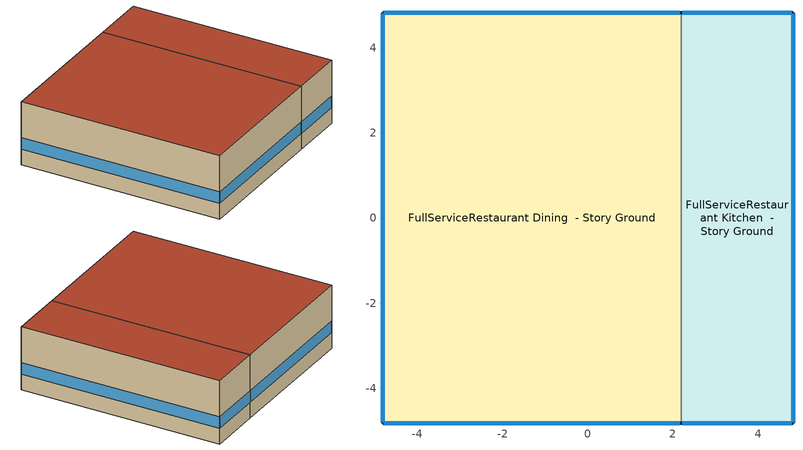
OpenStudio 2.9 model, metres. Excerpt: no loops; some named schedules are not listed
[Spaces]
FullServiceRestaurant Dining  - Story Ground
 floor ground: -4.82,-4.82 -4.82,4.82 2.19,4.82 2.19,-4.82 z0
 wall outside: 2.19,4.82 -4.82,4.82 -4.82,-4.82 2.19,-4.82 z0:3.05
 wall to FullServiceRestaurant Kitchen  - Story Ground: 2.19,-4.82 2.19,4.82 z0:3.05
 window: -4.82,4.79 -4.82,-4.79 / 2.16,4.82 -4.79,4.82 / -4.79,-4.82 2.16,-4.82 z0.76:1.31
 roof outside: 2.19,-4.82 2.19,4.82 -4.82,4.82 -4.82,-4.82 z3.05
FullServiceRestaurant Kitchen  - Story Ground
 floor ground: 2.19,-4.82 2.19,4.82 4.82,4.82 4.82,-4.82 z0
 wall outside: 2.19,-4.82 4.82,-4.82 4.82,4.82 2.19,4.82 z0:3.05
 window: 4.79,4.82 2.22,4.82 / 2.22,-4.82 4.79,-4.82 z0.76:1.32; 4.82,-4.79 4.82,4.79 z0.76:1.31
 roof outside: 4.82,-4.82 4.82,4.82 2.19,4.82 2.19,-4.82 z3.05
[Site]
Greeley Weld Co_CO_USA: Latitude {deg}=40.44; Longitude {deg}=-104.62; Time Zone {hr}=-7; Elevation {m}=1417; Terrain=City
[Site:WaterMainsTemperature]
Calculation Method=Correlation; Annual Average Outdoor Air Temperature {C}=8.30083; Maximum Difference In Monthly Average Outdoor Air Temperatures {deltaC}=28.37
[SizingPeriod:DesignDay] Daily Dry-Bulb Temperature Range {deltaC}=17.5; Barometric Pressure {Pa}=85421; Wind Speed {m/s}=3.5; Wind Direction {deg}=140; Sky Clearness=0; Rain Indicator=0; Snow Indicator=0; Day of Month=21; Month=7; Day Type=SummerDesignDay; Daylight Saving Time Indicator=0; Dry-Bulb Temperature Range Modifier Type=DefaultMultipliers; Solar Model Indicator=ASHRAETau; ASHRAE Taub=0.324; ASHRAE Taud=2.398
Name | Maximum Dry-Bulb Temperature {C} | Humidity Indicating Conditions at Maximum Dry-Bulb | Humidity Indicating Type
Greeley Weld Co Ann Clg .4% Condns DB=>MWB 1 | 35.2 | 16.8 | Wetbulb
Greeley Weld Co Ann Clg .4% Condns WB=>MDB 1 | 29.1 | 19.5 | Wetbulb
Greeley Weld Co Ann Clg 1% Condns DB=>MWB 1 | 33 | 16.7 | Wetbulb
Greeley Weld Co Ann Clg 2% Condns DP=>MDB 1 | 22 | 14.4 | Dewpoint
[ClimateZones]
Climate Zone Institution Name 1=ASHRAE; Climate Zone Document Name 1=ANSI/ASHRAE Standard 169; Climate Zone Document Year 1=2006; Climate Zone Value 1=ASHRAE 169-2013-5B
[Building]
ComStock DOE Ref Pre-1980|FullServiceRestaurant: Default Construction Set=Res ComStock DOE Ref Pre-1980 - FullSrvRest - ASHRAE 169-2013-5B; Default Schedule Set=Building Default Schedule Set; Standards Building Type=FullServiceRestaurant
[Site:GroundTemperature:FCfactorMethod]
January Ground Temperature {C}=7.1; February Ground Temperature {C}=3; March Ground Temperature {C}=-1; April Ground Temperature {C}=0.8; May Ground Temperature {C}=-0.2; June Ground Temperature {C}=4.8; July Ground Temperature {C}=6.1; August Ground Temperature {C}=13.7; September Ground Temperature {C}=22.2; October Ground Temperature {C}=22.7; November Ground Temperature {C}=21.7; December Ground Temperature {C}=18.5
[DefaultConstructionSet]
Res ComStock DOE Ref Pre-1980 - FullSrvRest - ASHRAE 169-2013-5B: Default Exterior Surface Constructions=Default Surface Constructions 1; Default Interior Surface Constructions=Default Surface Constructions 2; Default Ground Contact Surface Constructions=Default Surface Constructions 3; Default Exterior SubSurface Constructions=Default Sub Surface Constructions 1; Default Interior SubSurface Constructions=Default Sub Surface Constructions 2; Interior Partition Construction=Typical Interior Partition
[DefaultSurfaceConstructions]
Name | Floor Construction | Wall Construction | Roof Ceiling Construction
Default Surface Constructions 1 | Typical Insulated Exterior Mass Floor | Typical Insulated Steel Framed Exterior Wall R-6.21 | Typical IEAD Roof R-13.16
Default Surface Constructions 2 | Typical Interior Floor | Typical Interior Wall | Typical Interior Ceiling
Default Surface Constructions 3 | ext-slab | Typical Insulated Basement Mass Wall
[Construction]
Typical Insulated Exterior Mass Floor: 4 in. Normalweight Concrete Floor, Typical Carpet Pad
Typical Insulated Steel Framed Exterior Wall R-6.21: 25mm Stucco, 5/8 in. Gypsum Board, Typical Insulation R-4.03, 5/8 in. Gypsum Board
Typical IEAD Roof R-13.16: Roof Membrane, Typical Insulation R-12.04, Metal Roof Surface
Typical Interior Floor: 100mm Normalweight concrete floor, CP02 CARPET PAD
Typical Interior Wall: G01 13mm gypsum board, G01 13mm gypsum board
Typical Interior Ceiling: CP02 CARPET PAD, 100mm Normalweight concrete floor
ext-slab: 6 in. Normalweight Concrete Floor
Typical Insulated Basement Mass Wall: 8 in. Concrete Block Basement Wall
U 0.62 SHGC 0.41 Simple Glazing Window U-0.62 SHGC 0.41: U 0.62 SHGC 0.41 Simple Glazing U-1.23 SHGC 0.41
U 0.62 SHGC 0.41 Simple Glazing Window U-0.62 SHGC 0.41 1: U 0.62 SHGC 0.41 Simple Glazing U-1.23 SHGC 0.41 1
Typical Insulated Metal Door: F08 Metal surface, Typical Insulation
U 0.88 SHGC 0.16 Sgl Ref-A-L Clr 6mm: REF A CLEAR LO 6MM
Typical Overhead Door: Typical Insulation
Typical Interior Window: Clear 3mm
Typical Interior Door; Typical Interior Partition: G05 25mm wood
[Material:NoMass] Roughness=Smooth; Thermal Absorptance=0.9; Solar Absorptance=0.7
Name | Thermal Resistance {m2-K/W} | Visible Absorptance
Typical Insulation R-4.03 | 0.710131 | 0.7
Typical Carpet Pad; CP02 CARPET PAD | 0.21648 | 0.8
Typical Insulation R-12.04 | 2.12048 | 0.7
Typical Insulation | 0.0282222 | 0.7
[Material] Thermal Absorptance=0.9
Name | Roughness | Thickness {m} | Conductivity {W/m-K} | Density {kg/m3} | Specific Heat {J/kg-K} | Solar Absorptance | Visible Absorptance
4 in. Normalweight Concrete Floor | MediumRough | 0.1016 | 2.31 | 2322 | 832 | 0.7 | 0.7
25mm Stucco | Smooth | 0.0254 | 0.72 | 1856 | 840 | 0.7 | 0.7
5/8 in. Gypsum Board | MediumSmooth | 0.0159 | 0.16 | 800 | 1090 | 0.7 | 0.7
Roof Membrane | VeryRough | 0.0095 | 0.16 | 1121.29 | 1460 | 0.7 | 0.7
Metal Roof Surface; F08 Metal surface | Smooth | 0.0008 | 45.28 | 7824 | 500 | 0.7 | 0.7
100mm Normalweight concrete floor | MediumRough | 0.1016 | 2.31045 | 2322 | 832.557 | 0.7 | 0.7
G01 13mm gypsum board | Smooth | 0.0127 | 0.160031 | 800.001 | 1090.73 | 0.7 | 0.5
6 in. Normalweight Concrete Floor | MediumRough | 0.1524 | 2.31 | 2322 | 832 | 0.7 | 0.7
8 in. Concrete Block Basement Wall | MediumRough | 0.2032 | 1.326 | 1842 | 912 | 0.7 | 0.7
G05 25mm wood | MediumSmooth | 0.0254 | 0.15 | 608 | 1630 | 0.5 | 0.5
[DefaultSubSurfaceConstructions]
Name | Fixed Window Construction | Operable Window Construction | Door Construction | Glass Door Construction | Overhead Door Construction | Tubular Daylight Dome Construction | Tubular Daylight Diffuser Construction
Default Sub Surface Constructions 1 | U 0.62 SHGC 0.41 Simple Glazing Window U-0.62 SHGC 0.41 | U 0.62 SHGC 0.41 Simple Glazing Window U-0.62 SHGC 0.41 1 | Typical Insulated Metal Door | U 0.88 SHGC 0.16 Sgl Ref-A-L Clr 6mm | Typical Overhead Door | Typical Interior Window | Typical Interior Window
Default Sub Surface Constructions 2 | Typical Interior Window | Typical Interior Window | Typical Interior Door
[WindowMaterial:SimpleGlazingSystem] U-Factor {W/m2-K}=7; Solar Heat Gain Coefficient=0.41; Visible Transmittance=0.32
U 0.62 SHGC 0.41 Simple Glazing U-1.23 SHGC 0.41; U 0.62 SHGC 0.41 Simple Glazing U-1.23 SHGC 0.41 1
[WindowMaterial:Glazing] Optical Data Type=SpectralAverage; Infrared Transmittance at Normal Incidence=0; Front Side Infrared Hemispherical Emissivity=0.84; Conductivity {W/m-K}=0.9; Dirt Correction Factor for Solar and Visible Transmittance=1; Solar Diffusing=No
Name | Thickness {m} | Solar Transmittance at Normal Incidence | Front Side Solar Reflectance at Normal Incidence | Back Side Solar Reflectance at Normal Incidence | Visible Transmittance at Normal Incidence | Front Side Visible Reflectance at Normal Incidence | Back Side Visible Reflectance at Normal Incidence | Back Side Infrared Hemispherical Emissivity
REF A CLEAR LO 6MM | 0.006 | 0.066 | 0.341 | 0.493 | 0.08 | 0.41 | 0.37 | 0.4
Clear 3mm | 0.003 | 0.837 | 0.075 | 0.075 | 0.898 | 0.081 | 0.081 | 0.84
[SpaceType] Standards Building Type=FullServiceRestaurant
Name | Default Schedule Set | Design Specification Outdoor Air Object | Standards Space Type
FullServiceRestaurant Kitchen - ComStock DOE Ref Pre-1980 | FullServiceRestaurant Kitchen Schedule Set | FullServiceRestaurant Kitchen Ventilation | Kitchen
FullServiceRestaurant Dining - ComStock DOE Ref Pre-1980 | FullServiceRestaurant Dining Schedule Set | FullServiceRestaurant Dining Ventilation | Dining
[BuildingStory]
Story Ground: Nominal Z Coordinate {m}=0; Nominal Floor to Floor Height {m}=3.048
[Space] Building Story=Story Ground
Name | Space Type | Thermal Zone
FullServiceRestaurant Dining  - Story Ground | FullServiceRestaurant Dining - ComStock DOE Ref Pre-1980 | Zone FullServiceRestaurant Dining  - Story Ground
FullServiceRestaurant Kitchen  - Story Ground | FullServiceRestaurant Kitchen - ComStock DOE Ref Pre-1980 | Zone FullServiceRestaurant Kitchen  - Story Ground
[ThermalZone] Multiplier=1; Use Ideal Air Loads=No
Name | Thermostat
Zone FullServiceRestaurant Dining  - Story Ground | FullServiceRestaurant Dining - ComStock DOE Ref Pre-1980 Thermostat
Zone FullServiceRestaurant Kitchen  - Story Ground | FullServiceRestaurant Kitchen - ComStock DOE Ref Pre-1980 Thermostat
[People:Definition] Number of People Calculation Method=People/Area; Fraction Radiant=0.3
Name | People per Space Floor Area {person/m2}
FullServiceRestaurant Dining People Definition | 0.721182
FullServiceRestaurant Kitchen People Definition | 0.0538196
[People] Work Efficiency Schedule=Work Efficiency Schedule; Clothing Insulation Schedule=Clothing Schedule; Air Velocity Schedule=Air Velocity Schedule; Multiplier=1
Name | People Definition | Space or SpaceType
FullServiceRestaurant Dining People | FullServiceRestaurant Dining People Definition | FullServiceRestaurant Dining - ComStock DOE Ref Pre-1980
FullServiceRestaurant Kitchen People | FullServiceRestaurant Kitchen People Definition | FullServiceRestaurant Kitchen - ComStock DOE Ref Pre-1980
[Lights:Definition] Design Level Calculation Method=Watts/Area; Fraction Radiant=0.7; Fraction Visible=0.2; Return Air Fraction=0
Name | Watts per Space Floor Area {W/m2}
FullServiceRestaurant Dining Lights Definition | 28.7073
FullServiceRestaurant Kitchen Lights Definition | 17.1792
[Lights] Fraction Replaceable=1
Name | Lights Definition | Space or SpaceType
FullServiceRestaurant Dining Lights | FullServiceRestaurant Dining Lights Definition | FullServiceRestaurant Dining - ComStock DOE Ref Pre-1980
FullServiceRestaurant Kitchen Lights | FullServiceRestaurant Kitchen Lights Definition | FullServiceRestaurant Kitchen - ComStock DOE Ref Pre-1980
[ElectricEquipment:Definition] Design Level Calculation Method=Watts/Area; Fraction Latent=0.25; Fraction Radiant=0.3
Name | Watts per Space Floor Area {W/m2} | Fraction Lost
FullServiceRestaurant Dining Elec Equip Definition | 16.175 | 0
FullServiceRestaurant Kitchen Elec Equip Definition | 101.094 | 0.2
[ElectricEquipment]
Name | Electric Equipment Definition | Space or SpaceType
FullServiceRestaurant Dining Elec Equip | FullServiceRestaurant Dining Elec Equip Definition | FullServiceRestaurant Dining - ComStock DOE Ref Pre-1980
FullServiceRestaurant Kitchen Elec Equip | FullServiceRestaurant Kitchen Elec Equip Definition | FullServiceRestaurant Kitchen - ComStock DOE Ref Pre-1980
[DesignSpecification:OutdoorAir] Outdoor Air Method=Sum
Name | Outdoor Air Flow per Person {m3/s-person} | Outdoor Air Flow per Floor Area {m3/s-m2}
FullServiceRestaurant Dining Ventilation | 0.00943895
FullServiceRestaurant Kitchen Ventilation |  | 0.0023876
[DefaultScheduleSet]
Name | Number of People Schedule | People Activity Level Schedule | Lighting Schedule | Electric Equipment Schedule | Infiltration Schedule | Gas Equipment Schedule | Hours of Operation Schedule
FullServiceRestaurant Dining Schedule Set | FullServiceRestaurant Bldg Occ | FullServiceRestaurant Activity | FoodService_Restaurant BLDG_LIGHT_EndUseData | FoodService_Restaurant BLDG_EQUIP_EndUseData | FullServiceRestaurant Infil Half On
FullServiceRestaurant Kitchen Schedule Set | FullServiceRestaurant Bldg Occ | FullServiceRestaurant Activity | FoodService_Restaurant BLDG_LIGHT_EndUseData | FoodService_Restaurant BLDG_EQUIP_EndUseData | FullServiceRestaurant Infil Half On | FullServiceRestaurant Gas Equip
Building Default Schedule Set |  |  |  |  |  |  | Building Hours of Operation NonResidential
[GasEquipment:Definition]
FullServiceRestaurant Kitchen Gas Equip Definition: Design Level Calculation Method=Watts/Area; Watts per Space Floor Area {W/m2}=1194.8; Fraction Latent=0.1; Fraction Radiant=0.2; Fraction Lost=0.7
[GasEquipment]
FullServiceRestaurant Kitchen Gas Equip: Gas Equipment Definition=FullServiceRestaurant Kitchen Gas Equip Definition; Space or SpaceType=FullServiceRestaurant Kitchen - ComStock DOE Ref Pre-1980
[SpaceInfiltration:DesignFlowRate] Schedule=Always On Discrete; Design Flow Rate Calculation Method=Flow/ExteriorArea; Constant Term Coefficient=0; Temperature Term Coefficient=0; Velocity Term Coefficient=0.224; Velocity Squared Term Coefficient=0
Name | Space or SpaceType | Flow per Exterior Surface Area {m3/s-m2}
FullServiceRestaurant Dining  - Story Ground Infiltration | FullServiceRestaurant Dining  - Story Ground | 0.000529307
FullServiceRestaurant Kitchen  - Story Ground Infiltration | FullServiceRestaurant Kitchen  - Story Ground | 0.000657982
[Exterior:Lights:Definition]
Name | Design Level {W}
Parking Areas and Drives Def (W/ft^2) | 0.18
Building Facades Def (W/ft^2) | 0.25
Main Entries Def (W/ft) | 30
Other Doors Def (W/ft) | 25
[Exterior:Lights] Schedule=Always On Discrete; Control Option=AstronomicalClock
Name | Exterior Lights Definition | Multiplier
Parking Areas and Drives | Parking Areas and Drives Def (W/ft^2) | 4050
Building Facades | Building Facades Def (W/ft^2) | 1264.91
Main Entries | Main Entries Def (W/ft) | 8
Other Doors | Other Doors Def (W/ft) | 1.2
[ZoneMixing]
Zone Mixing 1: Zone=Zone FullServiceRestaurant Kitchen  - Story Ground; Schedule=RestaurantSitDown Kitchen_Exhaust_SCH; Design Flow Rate Calculation Method=Flow/Zone; Design Flow Rate {m3/s}=0.0841489; Source Zone=Zone FullServiceRestaurant Dining  - Story Ground
[ThermostatSetpoint:DualSetpoint]
Name | Heating Setpoint Temperature Schedule | Cooling Setpoint Temperature Schedule
FullServiceRestaurant Dining - ComStock DOE Ref Pre-1980 Thermostat | FullServiceRestaurant_Enduse HtgSetp | FullServiceRestaurant_Enduse ClgSetp
FullServiceRestaurant Kitchen - ComStock DOE Ref Pre-1980 Thermostat | FullServiceRestaurant HtgSetp Kitchen | FullServiceRestaurant ClgSetp Kitchen
[Schedule:Ruleset]
Name | Default Day Schedule | Summer Design Day Schedule | Winter Design Day Schedule
Clothing Schedule | Clothing Schedule Default Winter Clothes
Air Velocity Schedule | Air Velocity Schedule Default
Work Efficiency Schedule | Work Efficiency Schedule Default
FullServiceRestaurant Bldg Occ | FullServiceRestaurant Bldg Occ Default | FullServiceRestaurant Bldg Occ Summer Design Day | FullServiceRestaurant Bldg Occ Winter Design Day
FullServiceRestaurant Activity | FullServiceRestaurant Activity Default | FullServiceRestaurant Activity Summer Design Day | FullServiceRestaurant Activity Winter Design Day
FoodService_Restaurant BLDG_LIGHT_EndUseData | Schedule Day 5 | FoodService_Restaurant BLDG_LIGHT_EndUseData Summer Design Day | FoodService_Restaurant BLDG_LIGHT_EndUseData Winter Design Day
FoodService_Restaurant BLDG_EQUIP_EndUseData | Schedule Day 8 | FoodService_Restaurant BLDG_EQUIP_EndUseData Summer Design Day | FoodService_Restaurant BLDG_EQUIP_EndUseData Winter Design Day
FullServiceRestaurant Infil Half On | FullServiceRestaurant Infil Half On Default | FullServiceRestaurant Infil Half On Summer Design Day | FullServiceRestaurant Infil Half On Winter Design Day
FullServiceRestaurant Gas Equip | FullServiceRestaurant Gas Equip Default | FullServiceRestaurant Gas Equip Summer Design Day | FullServiceRestaurant Gas Equip Winter Design Day
RestaurantSitDown Kitchen_Exhaust_SCH | RestaurantSitDown Kitchen_Exhaust_SCH Default | RestaurantSitDown Kitchen_Exhaust_SCH Summer Design Day | RestaurantSitDown Kitchen_Exhaust_SCH Winter Design Day
FullServiceRestaurant_Enduse HtgSetp | FullServiceRestaurant_Enduse HtgSetp Default | FullServiceRestaurant_Enduse HtgSetp Summer Design Day | FullServiceRestaurant_Enduse HtgSetp Winter Design Day
FullServiceRestaurant_Enduse ClgSetp | FullServiceRestaurant_Enduse ClgSetp Default | FullServiceRestaurant_Enduse ClgSetp Summer Design Day | FullServiceRestaurant_Enduse ClgSetp Winter Design Day
FullServiceRestaurant HtgSetp Kitchen | FullServiceRestaurant HtgSetp Kitchen Default | FullServiceRestaurant HtgSetp Kitchen Summer Design Day | FullServiceRestaurant HtgSetp Kitchen Winter Design Day
FullServiceRestaurant ClgSetp Kitchen | FullServiceRestaurant ClgSetp Kitchen Default | FullServiceRestaurant ClgSetp Kitchen Summer Design Day | FullServiceRestaurant ClgSetp Kitchen Winter Design Day
Building Hours of Operation NonResidential | Building Hours of Operation NonResidential Default | Building Hours of Operation NonResidential Summer Design Day | Building Hours of Operation NonResidential Winter Design Day
[Schedule:Day]
Clothing Schedule Default Winter Clothes; FullServiceRestaurant Bldg Occ Summer Design Day; FoodService_Restaurant BLDG_LIGHT_EndUseData Summer Design Day; FoodService_Restaurant BLDG_EQUIP_EndUseData Summer Design Day; Building Hours of Operation NonResidential Winter Design Day; Building Hours of Operation NonResidential Summer Design Day: 24, 0, 1
Air Velocity Schedule Default: 24, 0, 0.2
Work Efficiency Schedule Default; FullServiceRestaurant Bldg Occ Winter Design Day; FoodService_Restaurant BLDG_LIGHT_EndUseData Winter Design Day; FoodService_Restaurant BLDG_EQUIP_EndUseData Winter Design Day; FullServiceRestaurant Gas Equip Winter Design Day: 24, 0, 0
FullServiceRestaurant Bldg Occ Default: Yes, 3, 45, 0, 3, 54, 0.00833333, 4, 4, 0.0166667, 4, 15, 0.025, 4, 25, 0.0333333, 4, 35, 0.0416667, 4, 45, 0.05, 4, 55, 0.0583333, 5, 5, 0.0666667, 5, 15, 0.075, 5, 25, 0.0833333, 5, 35, 0.0916667, 5, 45, 0.1, 5, 55, 0.15, 6, 5, 0.2, 6, 15, 0.25, 6, 25, 0.3, 6, 35, 0.35, 6, 45, 0.4, 8, 45, 0.4, 8, 54, 0.346667, 9, 4, 0.293333, 9, 14, 0.24, 9, 22, 0.2, 9, 32, 0.58, 9, 42, 0.66, 9, 52, 0.74, 10, 0, 0.8, 10, 9, 0.783333, 10, 19, 0.766667, 10, 29, 0.75, 10, 39, 0.733333, 10, 49, 0.716667, 10, 59, 0.7, 11, 0, 0.7, 11, 9, 0.65, 11, 19, 0.6, 11, 29, 0.55, 11, 39, 0.5, 11, 49, 0.45, 11, 59, 0.4, 12, 0, 0.4, 12, 9, 0.366667, 12, 19, 0.333333, 12, 29, 0.3, 12, 39, 0.266667, 12, 49, 0.233333, 12, 59, 0.2, 13, 0, 0.2, 13, 9, 0.208333, 13, 19, 0.216667, 13, 29, 0.225, 13, 39, 0.233333, 13, 49, 0.241667, 13, 59, 0.25, 14, 0, 0.25, 14, 9, 0.291667, 14, 19, 0.333333, 14, 29, 0.375, 14, 39, 0.416667, 14, 49, 0.458333, 14, 59, 0.5, 15, 0, 0.5, 15, 9, 0.55, 15, 19, 0.6, 15, 29, 0.65, 15, 39, 0.7, 15, 49, 0.75, 15, 59, 0.8, 16, 0, 0.8, 16, 15, 0.8, 16, 25, 0.75, 16, 35, 0.7, 16, 45, 0.65, 16, 55, 0.6, 17, 5, 0.55, 17, 15, 0.5, 17, 25, 0.475, 17, 35, 0.45, 17, 45, 0.425, 17, 55, 0.4, 18, 5, 0.375, 18, 15, 0.35, 18, 25, 0.325, 18, 35, 0.3, 18, 45, 0.275, 18, 55, 0.25, 19, 5, 0.225, 19, 15, 0.2, 19, 25, 0.175, 19, 35, 0.15, 19, 45, 0.125, 19, 55, 0.1, 20, 5, 0.075, 20, 15, 0.05, 20, 25, 0.0416667, 20, 35, 0.0333333, 20, 45, 0.025, 20, 55, 0.0166667, 21, 5, 0.00833333, 21, 15, 0, 24, 0, 0
FullServiceRestaurant Bldg Occ Sat Day: Yes, 4, 45, 0, 4, 55, 0.00833333, 5, 5, 0.0166667, 5, 15, 0.025, 5, 25, 0.0333333, 5, 35, 0.0416667, 5, 45, 0.05, 5, 55, 0.125, 6, 5, 0.2, 6, 15, 0.275, 6, 25, 0.35, 6, 35, 0.425, 6, 45, 0.5, 7, 45, 0.5, 7, 55, 0.483333, 8, 5, 0.466667, 8, 15, 0.45, 8, 24, 0.433333, 8, 34, 0.416667, 8, 44, 0.4, 8, 45, 0.4, 8, 54, 0.351515, 9, 4, 0.30303, 9, 14, 0.254545, 9, 24, 0.206061, 9, 26, 0.2, 9, 36, 0.462121, 9, 46, 0.474242, 9, 56, 0.486364, 10, 6, 0.498485, 10, 7, 0.5, 11, 7, 0.5, 11, 17, 0.475, 11, 27, 0.45, 11, 37, 0.425, 11, 47, 0.4, 11, 57, 0.375, 12, 7, 0.35, 12, 17, 0.341667, 12, 27, 0.333333, 12, 37, 0.325, 12, 47, 0.316667, 12, 57, 0.308333, 13, 7, 0.3, 15, 7, 0.3, 15, 17, 0.366667, 15, 27, 0.433333, 15, 37, 0.5, 15, 47, 0.566667, 15, 57, 0.633333, 16, 7, 0.7, 16, 17, 0.748485, 16, 27, 0.79697, 16, 37, 0.845455, 16, 47, 0.893939, 16, 48, 0.9, 16, 58, 0.687879, 17, 8, 0.675758, 17, 18, 0.663636, 17, 28, 0.651515, 17, 30, 0.65, 17, 40, 0.633333, 17, 50, 0.616667, 18, 0, 0.6, 18, 10, 0.583333, 18, 20, 0.566667, 18, 30, 0.55, 18, 40, 0.516667, 18, 50, 0.483333, 19, 0, 0.45, 19, 10, 0.416667, 19, 20, 0.383333, 19, 30, 0.35, 19, 40, 0.3, 19, 50, 0.25, 20, 0, 0.2, 20, 10, 0.15, 20, 20, 0.1, 20, 30, 0.05, 20, 40, 0.0416667, 20, 50, 0.0333333, 21, 0, 0.025, 21, 10, 0.0166667, 21, 20, 0.00833333, 21, 30, 0, 24, 0, 0
FullServiceRestaurant Activity Default: Yes, 24, 0, 120
FullServiceRestaurant Activity Winter Design Day; FullServiceRestaurant Activity Summer Design Day: 24, 0, 120
Schedule Day 5: Yes, 0, 10, 0.460129, 0, 20, 0.437258, 0, 30, 0.414388, 0, 40, 0.398458, 0, 49, 0.382528, 0, 59, 0.366598, 1, 9, 0.350668, 1, 19, 0.334738, 1, 30, 0.318808, 1, 40, 0.311552, 1, 50, 0.304295, 2, 0, 0.297039, 2, 9, 0.289782, 2, 19, 0.282526, 2, 29, 0.27527, 2, 30, 0.27527, 2, 39, 0.272114, 2, 49, 0.268958, 2, 59, 0.265803, 3, 9, 0.262647, 3, 19, 0.259491, 3, 29, 0.256336, 3, 30, 0.256336, 3, 39, 0.258053, 3, 49, 0.259771, 3, 59, 0.261488, 4, 9, 0.263206, 4, 19, 0.264924, 4, 30, 0.266641, 4, 40, 0.268146, 4, 50, 0.269651, 5, 0, 0.271156, 5, 10, 0.27266, 5, 20, 0.274165, 5, 30, 0.27567, 5, 40, 0.279704, 5, 50, 0.283737, 6, 0, 0.287771, 6, 10, 0.291804, 6, 20, 0.295838, 6, 30, 0.299872, 6, 40, 0.318125, 6, 50, 0.336378, 7, 0, 0.354631, 7, 10, 0.372884, 7, 20, 0.391137, 7, 30, 0.409391, 7, 40, 0.430604, 7, 50, 0.451818, 8, 0, 0.473031, 8, 9, 0.494245, 8, 19, 0.515459, 8, 29, 0.536672, 8, 30, 0.536672, 8, 39, 0.555146, 8, 49, 0.573619, 8, 59, 0.592093, 9, 9, 0.610566, 9, 19, 0.629039, 9, 29, 0.647513, 9, 30, 0.647513, 9, 39, 0.659585, 9, 49, 0.671656, 9, 59, 0.683728, 10, 9, 0.695799, 10, 19, 0.707871, 10, 29, 0.719943, 10, 30, 0.719943, 10, 39, 0.724999, 10, 49, 0.730056, 10, 59, 0.735112, 11, 9, 0.740169, 11, 19, 0.745226, 11, 29, 0.750282, 11, 30, 0.750282, 11, 39, 0.750858, 11, 49, 0.751433, 11, 59, 0.752009, 12, 9, 0.752585, 12, 19, 0.75316, 12, 29, 0.753736, 12, 30, 0.753736, 12, 39, 0.75395, 12, 49, 0.754164, 12, 59, 0.754377, 13, 9, 0.754591, 13, 19, 0.754805, 13, 29, 0.755019, 13, 30, 0.755019, 13, 39, 0.755089, 13, 49, 0.755159, 13, 59, 0.755229, 14, 9, 0.755299, 14, 19, 0.755369, 14, 29, 0.755439, 14, 30, 0.755439, 14, 39, 0.75524, 14, 49, 0.755041, 14, 59, 0.754842, 15, 9, 0.754643, 15, 19, 0.754444, 15, 29, 0.754245, 15, 30, 0.754245, 15, 39, 0.754303, 15, 49, 0.75436, 15, 59, 0.754418, 16, 9, 0.754476, 16, 19, 0.754534, 16, 30, 0.754592, 16, 40, 0.754518, 16, 50, 0.754444, 17, 0, 0.75437, 17, 10, 0.754296, 17, 20, 0.754223, 17, 30, 0.754149, 17, 40, 0.756577, 17, 50, 0.759005, 18, 0, 0.761434, 18, 10, 0.763862, 18, 20, 0.76629, 18, 30, 0.768719, 18, 40, 0.768767, 18, 50, 0.768815, 19, 0, 0.768863, 19, 10, 0.768911, 19, 20, 0.768959, 19, 30, 0.769007, 19, 40, 0.768142, 19, 50, 0.767278, 20, 0, 0.766413, 20, 10, 0.765548, 20, 20, 0.764683, 20, 30, 0.763818, 20, 40, 0.760138, 20, 50, 0.756458, 21, 0, 0.752779, 21, 10, 0.749099, 21, 20, 0.745419, 21, 30, 0.741739, 21, 40, 0.731264, 21, 50, 0.720788, 22, 0, 0.710313, 22, 10, 0.699838, 22, 20, 0.689363, 22, 30, 0.678887, 22, 40, 0.657675, 22, 50, 0.636462, 23, 0, 0.61525, 23, 10, 0.594037, 23, 20, 0.572824, 23, 30, 0.551612, 23, 40, 0.528741, 23, 50, 0.50587, 24, 0, 0.483
Schedule Day 8: Yes, 0, 10, 0.69577, 0, 20, 0.693885, 0, 30, 0.692, 0, 40, 0.695217, 0, 49, 0.698433, 0, 59, 0.70165, 1, 9, 0.704867, 1, 19, 0.708083, 1, 30, 0.7113, 1, 40, 0.710717, 1, 50, 0.710133, 2, 0, 0.70955, 2, 9, 0.708967, 2, 19, 0.708383, 2, 29, 0.7078, 2, 30, 0.7078, 2, 39, 0.704283, 2, 49, 0.700767, 2, 59, 0.69725, 3, 9, 0.693733, 3, 19, 0.690217, 3, 29, 0.6867, 3, 30, 0.6867, 3, 39, 0.680183, 3, 49, 0.673667, 3, 59, 0.66715, 4, 9, 0.660633, 4, 19, 0.654117, 4, 30, 0.6476, 4, 40, 0.638583, 4, 50, 0.629567, 5, 0, 0.62055, 5, 10, 0.611533, 5, 20, 0.602517, 5, 30, 0.5935, 5, 40, 0.582717, 5, 50, 0.571933, 6, 0, 0.56115, 6, 10, 0.550367, 6, 20, 0.539583, 6, 30, 0.5288, 6, 40, 0.518367, 6, 50, 0.507933, 7, 0, 0.4975, 7, 10, 0.487067, 7, 20, 0.476633, 7, 30, 0.4662, 7, 40, 0.4605, 7, 50, 0.4548, 8, 0, 0.4491, 8, 9, 0.4434, 8, 19, 0.4377, 8, 29, 0.432, 8, 30, 0.432, 8, 39, 0.42915, 8, 49, 0.4263, 8, 59, 0.42345, 9, 9, 0.4206, 9, 19, 0.41775, 9, 29, 0.4149, 9, 30, 0.4149, 10, 30, 0.4149, 10, 39, 0.416517, 10, 49, 0.418133, 10, 59, 0.41975, 11, 9, 0.421367, 11, 19, 0.422983, 11, 29, 0.4246, 11, 30, 0.4246, 11, 39, 0.43025, 11, 49, 0.4359, 11, 59, 0.44155, 12, 9, 0.4472, 12, 19, 0.45285, 12, 29, 0.4585, 12, 30, 0.4585, 12, 39, 0.463683, 12, 49, 0.468867, 12, 59, 0.47405, 13, 9, 0.479233, 13, 19, 0.484417, 13, 29, 0.4896, 13, 30, 0.4896, 13, 39, 0.494733, 13, 49, 0.499867, 13, 59, 0.505, 14, 9, 0.510133, 14, 19, 0.515267, 14, 29, 0.5204, 14, 30, 0.5204, 14, 39, 0.527383, 14, 49, 0.534367, 14, 59, 0.54135, 15, 9, 0.548333, 15, 19, 0.555317, 15, 29, 0.5623, 15, 30, 0.5623, 15, 39, 0.573617, 15, 49, 0.584933, 15, 59, 0.59625, 16, 9, 0.607567, 16, 19, 0.618883, 16, 30, 0.6302, 16, 40, 0.640967, 16, 50, 0.651733, 17, 0, 0.6625, 17, 10, 0.673267, 17, 20, 0.684033, 17, 30, 0.6948, 17, 40, 0.704567, 17, 50, 0.714333, 18, 0, 0.7241, 18, 10, 0.733867, 18, 20, 0.743633, 18, 30, 0.7534, 18, 40, 0.755117, 18, 50, 0.756833, 19, 0, 0.75855, 19, 10, 0.760267, 19, 20, 0.761983, 19, 30, 0.7637, 19, 40, 0.76335, 19, 50, 0.763, 20, 0, 0.76265, 20, 10, 0.7623, 20, 20, 0.76195, 20, 30, 0.7616, 20, 40, 0.757883, 20, 50, 0.754167, 21, 0, 0.75045, 21, 10, 0.746733, 21, 20, 0.743017, 21, 30, 0.7393, 21, 40, 0.734233, 21, 50, 0.729167, 22, 0, 0.7241, 22, 10, 0.719033, 22, 20, 0.713967, 22, 30, 0.7089, 22, 40, 0.707968, 22, 50, 0.707037, 23, 0, 0.706105, 23, 10, 0.705173, 23, 20, 0.704242, 23, 30, 0.70331, 23, 40, 0.701425, 23, 50, 0.69954, 24, 0, 0.697655
FullServiceRestaurant Infil Half On Default; FullServiceRestaurant Infil Half On Winter Design Day; FullServiceRestaurant Infil Half On Summer Design Day: 5, 0, 1, 24, 0, 0.5
FullServiceRestaurant Gas Equip Default: Yes, 0, 10, 0.03, 0, 20, 0.025, 0, 30, 0.02, 4, 30, 0.02, 4, 40, 0.025, 4, 50, 0.03, 5, 0, 0.035, 5, 10, 0.04, 5, 20, 0.045, 5, 30, 0.05, 5, 40, 0.0583333, 5, 50, 0.0666667, 6, 0, 0.075, 6, 10, 0.0833333, 6, 20, 0.0916667, 6, 30, 0.1, 6, 40, 0.108333, 6, 50, 0.116667, 7, 0, 0.125, 7, 10, 0.133333, 7, 20, 0.141667, 7, 30, 0.15, 7, 40, 0.158333, 7, 50, 0.166667, 8, 0, 0.175, 8, 9, 0.183333, 8, 19, 0.191667, 8, 29, 0.2, 8, 30, 0.2, 8, 39, 0.191667, 8, 49, 0.183333, 8, 59, 0.175, 9, 9, 0.166667, 9, 19, 0.158333, 9, 29, 0.15, 9, 30, 0.15, 9, 39, 0.166667, 9, 49, 0.183333, 9, 59, 0.2, 10, 9, 0.216667, 10, 19, 0.233333, 10, 29, 0.25, 10, 30, 0.25, 12, 30, 0.25, 12, 39, 0.241667, 12, 49, 0.233333, 12, 59, 0.225, 13, 9, 0.216667, 13, 19, 0.208333, 13, 29, 0.2, 13, 30, 0.2, 13, 39, 0.191667, 13, 49, 0.183333, 13, 59, 0.175, 14, 9, 0.166667, 14, 19, 0.158333, 14, 29, 0.15, 14, 30, 0.15, 14, 39, 0.158333, 14, 49, 0.166667, 14, 59, 0.175, 15, 9, 0.183333, 15, 19, 0.191667, 15, 29, 0.2, 15, 30, 0.2, 15, 39, 0.216667, 15, 49, 0.233333, 15, 59, 0.25, 16, 9, 0.266667, 16, 19, 0.283333, 16, 30, 0.3, 18, 0, 0.3, 18, 10, 0.291667, 18, 20, 0.283333, 18, 30, 0.275, 18, 40, 0.266667, 18, 50, 0.258333, 19, 0, 0.25, 19, 10, 0.241667, 19, 20, 0.233333, 19, 30, 0.225, 19, 40, 0.216667, 19, 50, 0.208333, 20, 0, 0.2, 20, 30, 0.2, 20, 40, 0.191667, 20, 50, 0.183333, 21, 0, 0.175, 21, 10, 0.166667, 21, 20, 0.158333, 21, 30, 0.15, 21, 40, 0.141667, 21, 50, 0.133333, 22, 0, 0.125, 22, 10, 0.116667, 22, 20, 0.108333, 22, 30, 0.1, 22, 40, 0.0916667, 22, 50, 0.0833333, 23, 0, 0.075, 23, 10, 0.0666667, 23, 20, 0.0583333, 23, 30, 0.05, 23, 40, 0.045, 23, 50, 0.04, 24, 0, 0.035
FullServiceRestaurant Gas Equip Summer Design Day: 24, 0, 0.25
RestaurantSitDown Kitchen_Exhaust_SCH Default: Yes, 4, 15, 0, 20, 0, 1, 24, 0, 0
RestaurantSitDown Kitchen_Exhaust_SCH Winter Design Day; RestaurantSitDown Kitchen_Exhaust_SCH Summer Design Day: 5, 0, 0, 24, 0, 1
RestaurantSitDown Kitchen_Exhaust_SCH Default|WntrDsn|SmrDsn|Sun|Wkdy Day; autogen Schedule Rule 8 1_day_sch: Yes, 5, 0, 0, 24, 0, 1
FullServiceRestaurant_Enduse HtgSetp Default; autogen FullServiceRestaurant_Enduse HtgSetp 0_day_sch; autogen FullServiceRestaurant_Enduse HtgSetp 1_day_sch: Yes, 0, 10, 18.3333, 0, 20, 18.1667, 0, 30, 18, 0, 40, 17.9, 0, 49, 17.8, 0, 59, 17.7, 1, 9, 17.6, 1, 19, 17.5, 1, 30, 17.4, 1, 40, 17.3667, 1, 50, 17.3333, 2, 0, 17.3, 2, 9, 17.2667, 2, 19, 17.2333, 2, 29, 17.2, 2, 30, 17.2, 4, 30, 17.2, 4, 40, 17.2333, 4, 50, 17.2667, 5, 0, 17.3, 5, 10, 17.3333, 5, 20, 17.3667, 5, 30, 17.4, 5, 40, 17.4333, 5, 50, 17.4667, 6, 0, 17.5, 6, 10, 17.5333, 6, 20, 17.5667, 6, 30, 17.6, 6, 40, 17.6833, 6, 50, 17.7667, 7, 0, 17.85, 7, 10, 17.9333, 7, 20, 18.0167, 7, 30, 18.1, 7, 40, 18.2333, 7, 50, 18.3667, 8, 0, 18.5, 8, 9, 18.6333, 8, 19, 18.7667, 8, 29, 18.9, 8, 30, 18.9, 8, 39, 19.0167, 8, 49, 19.1333, 8, 59, 19.25, 9, 9, 19.3667, 9, 19, 19.4833, 9, 29, 19.6, 9, 30, 19.6, 9, 39, 19.6667, 9, 49, 19.7333, 9, 59, 19.8, 10, 9, 19.8667, 10, 19, 19.9333, 10, 29, 20, 10, 30, 20, 11, 30, 20, 11, 39, 20.0056, 11, 49, 20.0111, 11, 59, 20.0167, 12, 9, 20.0222, 12, 19, 20.0278, 12, 29, 20.0333, 12, 39, 20.0389, 12, 49, 20.0444, 12, 59, 20.05, 13, 9, 20.0556, 13, 19, 20.0611, 13, 29, 20.0667, 13, 39, 20.0722, 13, 49, 20.0778, 13, 59, 20.0833, 14, 9, 20.0889, 14, 19, 20.0944, 14, 29, 20.1, 14, 30, 20.1, 20, 30, 20.1, 20, 40, 20.0667, 20, 50, 20.0333, 21, 0, 20, 21, 10, 19.9667, 21, 20, 19.9333, 21, 30, 19.9, 21, 40, 19.85, 21, 50, 19.8, 22, 0, 19.75, 22, 10, 19.7, 22, 20, 19.65, 22, 30, 19.6, 22, 40, 19.5, 22, 50, 19.4, 23, 0, 19.3, 23, 10, 19.2, 23, 20, 19.1, 23, 30, 19, 23, 40, 18.8333, 23, 50, 18.6667, 24, 0, 18.5
FullServiceRestaurant_Enduse HtgSetp Summer Design Day: 24, 0, 17.4
FullServiceRestaurant_Enduse HtgSetp Winter Design Day: 24, 0, 20.1
FullServiceRestaurant_Enduse ClgSetp Default; autogen FullServiceRestaurant_Enduse ClgSetp 0_day_sch; autogen FullServiceRestaurant_Enduse ClgSetp 1_day_sch: Yes, 0, 10, 24.5333, 0, 20, 24.7167, 0, 30, 24.9, 0, 40, 25, 0, 49, 25.1, 0, 59, 25.2, 1, 9, 25.3, 1, 19, 25.4, 1, 30, 25.5, 1, 40, 25.5333, 1, 50, 25.5667, 2, 0, 25.6, 2, 9, 25.6333, 2, 19, 25.6667, 2, 29, 25.7, 2, 30, 25.7, 3, 30, 25.7, 3, 39, 25.6833, 3, 49, 25.6667, 3, 59, 25.65, 4, 9, 25.6333, 4, 19, 25.6167, 4, 30, 25.6, 4, 40, 25.55, 4, 50, 25.5, 5, 0, 25.45, 5, 10, 25.4, 5, 20, 25.35, 5, 30, 25.3, 5, 40, 25.25, 5, 50, 25.2, 6, 0, 25.15, 6, 10, 25.1, 6, 20, 25.05, 6, 30, 25, 6, 40, 24.9167, 6, 50, 24.8333, 7, 0, 24.75, 7, 10, 24.6667, 7, 20, 24.5833, 7, 30, 24.5, 7, 40, 24.3667, 7, 50, 24.2333, 8, 0, 24.1, 8, 9, 23.9667, 8, 19, 23.8333, 8, 29, 23.7, 8, 30, 23.7, 8, 39, 23.5667, 8, 49, 23.4333, 8, 59, 23.3, 9, 9, 23.1667, 9, 19, 23.0333, 9, 29, 22.9, 9, 30, 22.9, 9, 39, 22.8333, 9, 49, 22.7667, 9, 59, 22.7, 10, 9, 22.6333, 10, 19, 22.5667, 10, 29, 22.5, 10, 30, 22.5, 10, 39, 22.4833, 10, 49, 22.4667, 10, 59, 22.45, 11, 9, 22.4333, 11, 19, 22.4167, 11, 29, 22.4, 11, 30, 22.4, 17, 0, 22.4, 17, 10, 22.4083, 17, 20, 22.4167, 17, 30, 22.425, 17, 40, 22.4333, 17, 50, 22.4417, 18, 0, 22.45, 18, 10, 22.4583, 18, 20, 22.4667, 18, 30, 22.475, 18, 40, 22.4833, 18, 50, 22.4917, 19, 0, 22.5, 19, 30, 22.5, 19, 40, 22.5167, 19, 50, 22.5333, 20, 0, 22.55, 20, 10, 22.5667, 20, 20, 22.5833, 20, 30, 22.6, 20, 40, 22.6167, 20, 50, 22.6333, 21, 0, 22.65, 21, 10, 22.6667, 21, 20, 22.6833, 21, 30, 22.7, 21, 40, 22.7667, 21, 50, 22.8333, 22, 0, 22.9, 22, 10, 22.9667, 22, 20, 23.0333, 22, 30, 23.1, 22, 40, 23.2167, 22, 50, 23.3333, 23, 0, 23.45, 23, 10, 23.5667, 23, 20, 23.6833, 23, 30, 23.8, 23, 40, 23.9833, 23, 50, 24.1667, 24, 0, 24.35
FullServiceRestaurant_Enduse ClgSetp Summer Design Day: 24, 0, 22.4
FullServiceRestaurant_Enduse ClgSetp Winter Design Day: 24, 0, 25.7
FullServiceRestaurant HtgSetp Kitchen Default; autogen FullServiceRestaurant HtgSetp Kitchen 0_day_sch; autogen FullServiceRestaurant HtgSetp Kitchen 1_day_sch: Yes, 1, 0, 19, 5, 0, 15.6, 24, 0, 19
FullServiceRestaurant HtgSetp Kitchen Summer Design Day: 24, 0, 15.6
FullServiceRestaurant HtgSetp Kitchen Winter Design Day: 24, 0, 19
FullServiceRestaurant ClgSetp Kitchen Default; autogen FullServiceRestaurant ClgSetp Kitchen 0_day_sch; autogen FullServiceRestaurant ClgSetp Kitchen 1_day_sch: Yes, 1, 0, 26, 5, 0, 30, 24, 0, 26
FullServiceRestaurant ClgSetp Kitchen Summer Design Day: 1, 0, 26, 5, 0, 30, 24, 0, 26
FullServiceRestaurant ClgSetp Kitchen Winter Design Day: 24, 0, 30
Building Hours of Operation NonResidential Default: 6, 15, 0, 19, 45, 1, 24, 0, 0
Building Hours of Operation NonResidential Saturday; Building Hours of Operation NonResidential Sunday: 6, 15, 0, 20, 0, 1, 24, 0, 0
[Schedule:Rule]
Name | Schedule Ruleset | Rule Order | Day Schedule | Date Specification Type | Start Month | Start Day | End Month | End Day | Apply Saturday | Apply Sunday | Apply Monday | Apply Tuesday | Apply Wednesday | Apply Thursday | Apply Friday | Specific Month 1 | Specific Day 1 | Specific Month 2 | Specific Day 2 | Specific Month 3 | Specific Day 3 | Specific Month 4 | Specific Day 4 | Specific Month 5 | Specific Day 5 | Specific Month 6 | Specific Day 6 | Specific Month 7 | Specific Day 7 | Specific Month 8 | Specific Day 8 | Specific Month 9 | Specific Day 9 | Specific Month 10 | Specific Day 10 | Specific Month 11 | Specific Day 11 | Specific Month 12 | Specific Day 12 | Specific Month 13 | Specific Day 13 | Specific Month 14 | Specific Day 14 | Specific Month 15 | Specific Day 15 | Specific Month 16 | Specific Day 16 | Specific Month 17 | Specific Day 17 | Specific Month 18 | Specific Day 18 | Specific Month 19 | Specific Day 19 | Specific Month 20 | Specific Day 20 | Specific Month 21 | Specific Day 21 | Specific Month 22 | Specific Day 22 | Specific Month 23 | Specific Day 23 | Specific Month 24 | Specific Day 24 | Specific Month 25 | Specific Day 25 | Specific Month 26 | Specific Day 26 | Specific Month 27 | Specific Day 27 | Specific Month 28 | Specific Day 28 | Specific Month 29 | Specific Day 29 | Specific Month 30 | Specific Day 30 | Specific Month 31 | Specific Day 31 | Specific Month 32 | Specific Day 32 | Specific Month 33 | Specific Day 33 | Specific Month 34 | Specific Day 34 | Specific Month 35 | Specific Day 35 | Specific Month 36 | Specific Day 36 | Specific Month 37 | Specific Day 37 | Specific Month 38 | Specific Day 38 | Specific Month 39 | Specific Day 39 | Specific Month 40 | Specific Day 40 | Specific Month 41 | Specific Day 41 | Specific Month 42 | Specific Day 42 | Specific Month 43 | Specific Day 43 | Specific Month 44 | Specific Day 44 | Specific Month 45 | Specific Day 45 | Specific Month 46 | Specific Day 46 | Specific Month 47 | Specific Day 47 | Specific Month 48 | Specific Day 48 | Specific Month 49 | Specific Day 49 | Specific Month 50 | Specific Day 50 | Specific Month 51 | Specific Day 51 | Specific Month 52 | Specific Day 52
Schedule Rule 1 | Clothing Schedule | 0 | Clothing Schedule Summer Clothes | DateRange | 5 | 1 | 9 | 30
Schedule Rule 2 | FullServiceRestaurant Bldg Occ | 1 | FullServiceRestaurant Bldg Occ Sat Day | DateRange | 1 | 1 | 12 | 31 | Yes
Schedule Rule 3 | FullServiceRestaurant Bldg Occ | 0 | FullServiceRestaurant Bldg Occ Sun Day | DateRange | 1 | 1 | 12 | 31 |  | Yes
Schedule Rule 6 | FullServiceRestaurant Infil Half On | 0 | FullServiceRestaurant Infil Half On Default|WntrDsn|SmrDsn|Sun|Sat Day | DateRange | 1 | 1 | 12 | 31 | Yes | Yes
Schedule Rule 7 | FullServiceRestaurant Gas Equip | 0 | FullServiceRestaurant Gas Equip Default|Sun Day | DateRange | 1 | 1 | 12 | 31 |  | Yes
Schedule Rule 8 | RestaurantSitDown Kitchen_Exhaust_SCH | 0 | RestaurantSitDown Kitchen_Exhaust_SCH Default|WntrDsn|SmrDsn|Sun|Wkdy Day | DateRange | 1 | 1 | 12 | 31 |  | Yes | Yes | Yes | Yes | Yes | Yes
Building Hours of Operation NonResidential Saturday Rule | Building Hours of Operation NonResidential | 1 | Building Hours of Operation NonResidential Saturday | DateRange | 1 | 1 | 12 | 31 | Yes
Building Hours of Operation NonResidential Sunday Rule | Building Hours of Operation NonResidential | 0 | Building Hours of Operation NonResidential Sunday | DateRange | 1 | 1 | 12 | 31 |  | Yes
autogen FoodService_Restaurant BLDG_EQUIP_EndUseData 0 | FoodService_Restaurant BLDG_EQUIP_EndUseData | 0 | autogen FoodService_Restaurant BLDG_EQUIP_EndUseData 0_day_sch | SpecificDates |  |  |  |  | Yes | Yes | Yes | Yes | Yes | Yes | Yes | 1 | 3 | 1 | 10 | 1 | 17 | 1 | 24 | 1 | 31 | 2 | 7 | 2 | 14 | 2 | 21 | 2 | 28 | 3 | 7 | 3 | 14 | 3 | 21 | 3 | 28 | 4 | 4 | 4 | 11 | 4 | 18 | 4 | 25 | 5 | 2 | 5 | 9 | 5 | 16 | 5 | 23 | 5 | 30 | 6 | 6 | 6 | 13 | 6 | 20 | 6 | 27 | 7 | 4 | 7 | 11 | 7 | 18 | 7 | 25 | 8 | 1 | 8 | 8 | 8 | 15 | 8 | 22 | 8 | 29 | 9 | 5 | 9 | 12 | 9 | 19 | 9 | 26 | 10 | 3 | 10 | 10 | 10 | 17 | 10 | 24 | 10 | 31 | 11 | 7 | 11 | 14 | 11 | 21 | 11 | 28 | 12 | 5 | 12 | 12 | 12 | 19 | 12 | 26
autogen FoodService_Restaurant BLDG_EQUIP_EndUseData 1 | FoodService_Restaurant BLDG_EQUIP_EndUseData | 1 | autogen FoodService_Restaurant BLDG_EQUIP_EndUseData 1_day_sch | SpecificDates |  |  |  |  | Yes | Yes | Yes | Yes | Yes | Yes | Yes | 1 | 4 | 1 | 11 | 1 | 18 | 1 | 25 | 2 | 1 | 2 | 8 | 2 | 15 | 2 | 22 | 3 | 1 | 3 | 8 | 3 | 15 | 3 | 22 | 3 | 29 | 4 | 5 | 4 | 12 | 4 | 19 | 4 | 26 | 5 | 3 | 5 | 10 | 5 | 17 | 5 | 24 | 5 | 31 | 6 | 7 | 6 | 14 | 6 | 21 | 6 | 28 | 7 | 5 | 7 | 12 | 7 | 19 | 7 | 26 | 8 | 2 | 8 | 9 | 8 | 16 | 8 | 23 | 8 | 30 | 9 | 6 | 9 | 13 | 9 | 20 | 9 | 27 | 10 | 4 | 10 | 11 | 10 | 18 | 10 | 25 | 11 | 1 | 11 | 8 | 11 | 15 | 11 | 22 | 11 | 29 | 12 | 6 | 12 | 13 | 12 | 20 | 12 | 27
autogen FoodService_Restaurant BLDG_LIGHT_EndUseData 0 | FoodService_Restaurant BLDG_LIGHT_EndUseData | 0 | autogen FoodService_Restaurant BLDG_LIGHT_EndUseData 0_day_sch | SpecificDates |  |  |  |  | Yes | Yes | Yes | Yes | Yes | Yes | Yes | 1 | 3 | 1 | 10 | 1 | 17 | 1 | 24 | 1 | 31 | 2 | 7 | 2 | 14 | 2 | 21 | 2 | 28 | 3 | 7 | 3 | 14 | 3 | 21 | 3 | 28 | 4 | 4 | 4 | 11 | 4 | 18 | 4 | 25 | 5 | 2 | 5 | 9 | 5 | 16 | 5 | 23 | 5 | 30 | 6 | 6 | 6 | 13 | 6 | 20 | 6 | 27 | 7 | 4 | 7 | 11 | 7 | 18 | 7 | 25 | 8 | 1 | 8 | 8 | 8 | 15 | 8 | 22 | 8 | 29 | 9 | 5 | 9 | 12 | 9 | 19 | 9 | 26 | 10 | 3 | 10 | 10 | 10 | 17 | 10 | 24 | 10 | 31 | 11 | 7 | 11 | 14 | 11 | 21 | 11 | 28 | 12 | 5 | 12 | 12 | 12 | 19 | 12 | 26
autogen FoodService_Restaurant BLDG_LIGHT_EndUseData 1 | FoodService_Restaurant BLDG_LIGHT_EndUseData | 1 | autogen FoodService_Restaurant BLDG_LIGHT_EndUseData 1_day_sch | SpecificDates |  |  |  |  | Yes | Yes | Yes | Yes | Yes | Yes | Yes | 1 | 4 | 1 | 11 | 1 | 18 | 1 | 25 | 2 | 1 | 2 | 8 | 2 | 15 | 2 | 22 | 3 | 1 | 3 | 8 | 3 | 15 | 3 | 22 | 3 | 29 | 4 | 5 | 4 | 12 | 4 | 19 | 4 | 26 | 5 | 3 | 5 | 10 | 5 | 17 | 5 | 24 | 5 | 31 | 6 | 7 | 6 | 14 | 6 | 21 | 6 | 28 | 7 | 5 | 7 | 12 | 7 | 19 | 7 | 26 | 8 | 2 | 8 | 9 | 8 | 16 | 8 | 23 | 8 | 30 | 9 | 6 | 9 | 13 | 9 | 20 | 9 | 27 | 10 | 4 | 10 | 11 | 10 | 18 | 10 | 25 | 11 | 1 | 11 | 8 | 11 | 15 | 11 | 22 | 11 | 29 | 12 | 6 | 12 | 13 | 12 | 20 | 12 | 27
autogen FullServiceRestaurant Activity 0 | FullServiceRestaurant Activity | 0 | autogen FullServiceRestaurant Activity 0_day_sch | SpecificDates |  |  |  |  | Yes | Yes | Yes | Yes | Yes | Yes | Yes | 1 | 3 | 1 | 10 | 1 | 17 | 1 | 24 | 1 | 31 | 2 | 7 | 2 | 14 | 2 | 21 | 2 | 28 | 3 | 7 | 3 | 14 | 3 | 21 | 3 | 28 | 4 | 4 | 4 | 11 | 4 | 18 | 4 | 25 | 5 | 2 | 5 | 9 | 5 | 16 | 5 | 23 | 5 | 30 | 6 | 6 | 6 | 13 | 6 | 20 | 6 | 27 | 7 | 4 | 7 | 11 | 7 | 18 | 7 | 25 | 8 | 1 | 8 | 8 | 8 | 15 | 8 | 22 | 8 | 29 | 9 | 5 | 9 | 12 | 9 | 19 | 9 | 26 | 10 | 3 | 10 | 10 | 10 | 17 | 10 | 24 | 10 | 31 | 11 | 7 | 11 | 14 | 11 | 21 | 11 | 28 | 12 | 5 | 12 | 12 | 12 | 19 | 12 | 26
autogen FullServiceRestaurant Activity 1 | FullServiceRestaurant Activity | 1 | autogen FullServiceRestaurant Activity 1_day_sch | SpecificDates |  |  |  |  | Yes | Yes | Yes | Yes | Yes | Yes | Yes | 1 | 4 | 1 | 11 | 1 | 18 | 1 | 25 | 2 | 1 | 2 | 8 | 2 | 15 | 2 | 22 | 3 | 1 | 3 | 8 | 3 | 15 | 3 | 22 | 3 | 29 | 4 | 5 | 4 | 12 | 4 | 19 | 4 | 26 | 5 | 3 | 5 | 10 | 5 | 17 | 5 | 24 | 5 | 31 | 6 | 7 | 6 | 14 | 6 | 21 | 6 | 28 | 7 | 5 | 7 | 12 | 7 | 19 | 7 | 26 | 8 | 2 | 8 | 9 | 8 | 16 | 8 | 23 | 8 | 30 | 9 | 6 | 9 | 13 | 9 | 20 | 9 | 27 | 10 | 4 | 10 | 11 | 10 | 18 | 10 | 25 | 11 | 1 | 11 | 8 | 11 | 15 | 11 | 22 | 11 | 29 | 12 | 6 | 12 | 13 | 12 | 20 | 12 | 27
autogen FullServiceRestaurant ClgSetp Kitchen 0 | FullServiceRestaurant ClgSetp Kitchen | 0 | autogen FullServiceRestaurant ClgSetp Kitchen 0_day_sch | SpecificDates |  |  |  |  | Yes | Yes | Yes | Yes | Yes | Yes | Yes | 1 | 3 | 1 | 10 | 1 | 17 | 1 | 24 | 1 | 31 | 2 | 7 | 2 | 14 | 2 | 21 | 2 | 28 | 3 | 7 | 3 | 14 | 3 | 21 | 3 | 28 | 4 | 4 | 4 | 11 | 4 | 18 | 4 | 25 | 5 | 2 | 5 | 9 | 5 | 16 | 5 | 23 | 5 | 30 | 6 | 6 | 6 | 13 | 6 | 20 | 6 | 27 | 7 | 4 | 7 | 11 | 7 | 18 | 7 | 25 | 8 | 1 | 8 | 8 | 8 | 15 | 8 | 22 | 8 | 29 | 9 | 5 | 9 | 12 | 9 | 19 | 9 | 26 | 10 | 3 | 10 | 10 | 10 | 17 | 10 | 24 | 10 | 31 | 11 | 7 | 11 | 14 | 11 | 21 | 11 | 28 | 12 | 5 | 12 | 12 | 12 | 19 | 12 | 26
autogen FullServiceRestaurant ClgSetp Kitchen 1 | FullServiceRestaurant ClgSetp Kitchen | 1 | autogen FullServiceRestaurant ClgSetp Kitchen 1_day_sch | SpecificDates |  |  |  |  | Yes | Yes | Yes | Yes | Yes | Yes | Yes | 1 | 4 | 1 | 11 | 1 | 18 | 1 | 25 | 2 | 1 | 2 | 8 | 2 | 15 | 2 | 22 | 3 | 1 | 3 | 8 | 3 | 15 | 3 | 22 | 3 | 29 | 4 | 5 | 4 | 12 | 4 | 19 | 4 | 26 | 5 | 3 | 5 | 10 | 5 | 17 | 5 | 24 | 5 | 31 | 6 | 7 | 6 | 14 | 6 | 21 | 6 | 28 | 7 | 5 | 7 | 12 | 7 | 19 | 7 | 26 | 8 | 2 | 8 | 9 | 8 | 16 | 8 | 23 | 8 | 30 | 9 | 6 | 9 | 13 | 9 | 20 | 9 | 27 | 10 | 4 | 10 | 11 | 10 | 18 | 10 | 25 | 11 | 1 | 11 | 8 | 11 | 15 | 11 | 22 | 11 | 29 | 12 | 6 | 12 | 13 | 12 | 20 | 12 | 27
autogen FullServiceRestaurant Gas Equip 1 | FullServiceRestaurant Gas Equip | 1 | autogen FullServiceRestaurant Gas Equip 1_day_sch | SpecificDates |  |  |  |  | Yes | Yes | Yes | Yes | Yes | Yes | Yes | 1 | 3 | 1 | 10 | 1 | 17 | 1 | 24 | 1 | 31 | 2 | 7 | 2 | 14 | 2 | 21 | 2 | 28 | 3 | 7 | 3 | 14 | 3 | 21 | 3 | 28 | 4 | 4 | 4 | 11 | 4 | 18 | 4 | 25 | 5 | 2 | 5 | 9 | 5 | 16 | 5 | 23 | 5 | 30 | 6 | 6 | 6 | 13 | 6 | 20 | 6 | 27 | 7 | 4 | 7 | 11 | 7 | 18 | 7 | 25 | 8 | 1 | 8 | 8 | 8 | 15 | 8 | 22 | 8 | 29 | 9 | 5 | 9 | 12 | 9 | 19 | 9 | 26 | 10 | 3 | 10 | 10 | 10 | 17 | 10 | 24 | 10 | 31 | 11 | 7 | 11 | 14 | 11 | 21 | 11 | 28 | 12 | 5 | 12 | 12 | 12 | 19 | 12 | 26
autogen FullServiceRestaurant HtgSetp Kitchen 0 | FullServiceRestaurant HtgSetp Kitchen | 0 | autogen FullServiceRestaurant HtgSetp Kitchen 0_day_sch | SpecificDates |  |  |  |  | Yes | Yes | Yes | Yes | Yes | Yes | Yes | 1 | 3 | 1 | 10 | 1 | 17 | 1 | 24 | 1 | 31 | 2 | 7 | 2 | 14 | 2 | 21 | 2 | 28 | 3 | 7 | 3 | 14 | 3 | 21 | 3 | 28 | 4 | 4 | 4 | 11 | 4 | 18 | 4 | 25 | 5 | 2 | 5 | 9 | 5 | 16 | 5 | 23 | 5 | 30 | 6 | 6 | 6 | 13 | 6 | 20 | 6 | 27 | 7 | 4 | 7 | 11 | 7 | 18 | 7 | 25 | 8 | 1 | 8 | 8 | 8 | 15 | 8 | 22 | 8 | 29 | 9 | 5 | 9 | 12 | 9 | 19 | 9 | 26 | 10 | 3 | 10 | 10 | 10 | 17 | 10 | 24 | 10 | 31 | 11 | 7 | 11 | 14 | 11 | 21 | 11 | 28 | 12 | 5 | 12 | 12 | 12 | 19 | 12 | 26
autogen FullServiceRestaurant HtgSetp Kitchen 1 | FullServiceRestaurant HtgSetp Kitchen | 1 | autogen FullServiceRestaurant HtgSetp Kitchen 1_day_sch | SpecificDates |  |  |  |  | Yes | Yes | Yes | Yes | Yes | Yes | Yes | 1 | 4 | 1 | 11 | 1 | 18 | 1 | 25 | 2 | 1 | 2 | 8 | 2 | 15 | 2 | 22 | 3 | 1 | 3 | 8 | 3 | 15 | 3 | 22 | 3 | 29 | 4 | 5 | 4 | 12 | 4 | 19 | 4 | 26 | 5 | 3 | 5 | 10 | 5 | 17 | 5 | 24 | 5 | 31 | 6 | 7 | 6 | 14 | 6 | 21 | 6 | 28 | 7 | 5 | 7 | 12 | 7 | 19 | 7 | 26 | 8 | 2 | 8 | 9 | 8 | 16 | 8 | 23 | 8 | 30 | 9 | 6 | 9 | 13 | 9 | 20 | 9 | 27 | 10 | 4 | 10 | 11 | 10 | 18 | 10 | 25 | 11 | 1 | 11 | 8 | 11 | 15 | 11 | 22 | 11 | 29 | 12 | 6 | 12 | 13 | 12 | 20 | 12 | 27
autogen FullServiceRestaurant_Enduse ClgSetp 0 | FullServiceRestaurant_Enduse ClgSetp | 0 | autogen FullServiceRestaurant_Enduse ClgSetp 0_day_sch | SpecificDates |  |  |  |  | Yes | Yes | Yes | Yes | Yes | Yes | Yes | 1 | 3 | 1 | 10 | 1 | 17 | 1 | 24 | 1 | 31 | 2 | 7 | 2 | 14 | 2 | 21 | 2 | 28 | 3 | 7 | 3 | 14 | 3 | 21 | 3 | 28 | 4 | 4 | 4 | 11 | 4 | 18 | 4 | 25 | 5 | 2 | 5 | 9 | 5 | 16 | 5 | 23 | 5 | 30 | 6 | 6 | 6 | 13 | 6 | 20 | 6 | 27 | 7 | 4 | 7 | 11 | 7 | 18 | 7 | 25 | 8 | 1 | 8 | 8 | 8 | 15 | 8 | 22 | 8 | 29 | 9 | 5 | 9 | 12 | 9 | 19 | 9 | 26 | 10 | 3 | 10 | 10 | 10 | 17 | 10 | 24 | 10 | 31 | 11 | 7 | 11 | 14 | 11 | 21 | 11 | 28 | 12 | 5 | 12 | 12 | 12 | 19 | 12 | 26
autogen FullServiceRestaurant_Enduse ClgSetp 1 | FullServiceRestaurant_Enduse ClgSetp | 1 | autogen FullServiceRestaurant_Enduse ClgSetp 1_day_sch | SpecificDates |  |  |  |  | Yes | Yes | Yes | Yes | Yes | Yes | Yes | 1 | 4 | 1 | 11 | 1 | 18 | 1 | 25 | 2 | 1 | 2 | 8 | 2 | 15 | 2 | 22 | 3 | 1 | 3 | 8 | 3 | 15 | 3 | 22 | 3 | 29 | 4 | 5 | 4 | 12 | 4 | 19 | 4 | 26 | 5 | 3 | 5 | 10 | 5 | 17 | 5 | 24 | 5 | 31 | 6 | 7 | 6 | 14 | 6 | 21 | 6 | 28 | 7 | 5 | 7 | 12 | 7 | 19 | 7 | 26 | 8 | 2 | 8 | 9 | 8 | 16 | 8 | 23 | 8 | 30 | 9 | 6 | 9 | 13 | 9 | 20 | 9 | 27 | 10 | 4 | 10 | 11 | 10 | 18 | 10 | 25 | 11 | 1 | 11 | 8 | 11 | 15 | 11 | 22 | 11 | 29 | 12 | 6 | 12 | 13 | 12 | 20 | 12 | 27
autogen FullServiceRestaurant_Enduse HtgSetp 0 | FullServiceRestaurant_Enduse HtgSetp | 0 | autogen FullServiceRestaurant_Enduse HtgSetp 0_day_sch | SpecificDates |  |  |  |  | Yes | Yes | Yes | Yes | Yes | Yes | Yes | 1 | 3 | 1 | 10 | 1 | 17 | 1 | 24 | 1 | 31 | 2 | 7 | 2 | 14 | 2 | 21 | 2 | 28 | 3 | 7 | 3 | 14 | 3 | 21 | 3 | 28 | 4 | 4 | 4 | 11 | 4 | 18 | 4 | 25 | 5 | 2 | 5 | 9 | 5 | 16 | 5 | 23 | 5 | 30 | 6 | 6 | 6 | 13 | 6 | 20 | 6 | 27 | 7 | 4 | 7 | 11 | 7 | 18 | 7 | 25 | 8 | 1 | 8 | 8 | 8 | 15 | 8 | 22 | 8 | 29 | 9 | 5 | 9 | 12 | 9 | 19 | 9 | 26 | 10 | 3 | 10 | 10 | 10 | 17 | 10 | 24 | 10 | 31 | 11 | 7 | 11 | 14 | 11 | 21 | 11 | 28 | 12 | 5 | 12 | 12 | 12 | 19 | 12 | 26
autogen FullServiceRestaurant_Enduse HtgSetp 1 | FullServiceRestaurant_Enduse HtgSetp | 1 | autogen FullServiceRestaurant_Enduse HtgSetp 1_day_sch | SpecificDates |  |  |  |  | Yes | Yes | Yes | Yes | Yes | Yes | Yes | 1 | 4 | 1 | 11 | 1 | 18 | 1 | 25 | 2 | 1 | 2 | 8 | 2 | 15 | 2 | 22 | 3 | 1 | 3 | 8 | 3 | 15 | 3 | 22 | 3 | 29 | 4 | 5 | 4 | 12 | 4 | 19 | 4 | 26 | 5 | 3 | 5 | 10 | 5 | 17 | 5 | 24 | 5 | 31 | 6 | 7 | 6 | 14 | 6 | 21 | 6 | 28 | 7 | 5 | 7 | 12 | 7 | 19 | 7 | 26 | 8 | 2 | 8 | 9 | 8 | 16 | 8 | 23 | 8 | 30 | 9 | 6 | 9 | 13 | 9 | 20 | 9 | 27 | 10 | 4 | 10 | 11 | 10 | 18 | 10 | 25 | 11 | 1 | 11 | 8 | 11 | 15 | 11 | 22 | 11 | 29 | 12 | 6 | 12 | 13 | 12 | 20 | 12 | 27
autogen Schedule Rule 8 1 | RestaurantSitDown Kitchen_Exhaust_SCH | 1 | autogen Schedule Rule 8 1_day_sch | SpecificDates |  |  |  |  | Yes | Yes | Yes | Yes | Yes | Yes | Yes | 1 | 4 | 1 | 11 | 1 | 18 | 1 | 25 | 2 | 1 | 2 | 8 | 2 | 15 | 2 | 22 | 3 | 1 | 3 | 8 | 3 | 15 | 3 | 22 | 3 | 29 | 4 | 5 | 4 | 12 | 4 | 19 | 4 | 26 | 5 | 3 | 5 | 10 | 5 | 17 | 5 | 24 | 5 | 31 | 6 | 7 | 6 | 14 | 6 | 21 | 6 | 28 | 7 | 5 | 7 | 12 | 7 | 19 | 7 | 26 | 8 | 2 | 8 | 9 | 8 | 16 | 8 | 23 | 8 | 30 | 9 | 6 | 9 | 13 | 9 | 20 | 9 | 27 | 10 | 4 | 10 | 11 | 10 | 18 | 10 | 25 | 11 | 1 | 11 | 8 | 11 | 15 | 11 | 22 | 11 | 29 | 12 | 6 | 12 | 13 | 12 | 20 | 12 | 27
[Schedule:Constant]
Always On Discrete: Value=1
